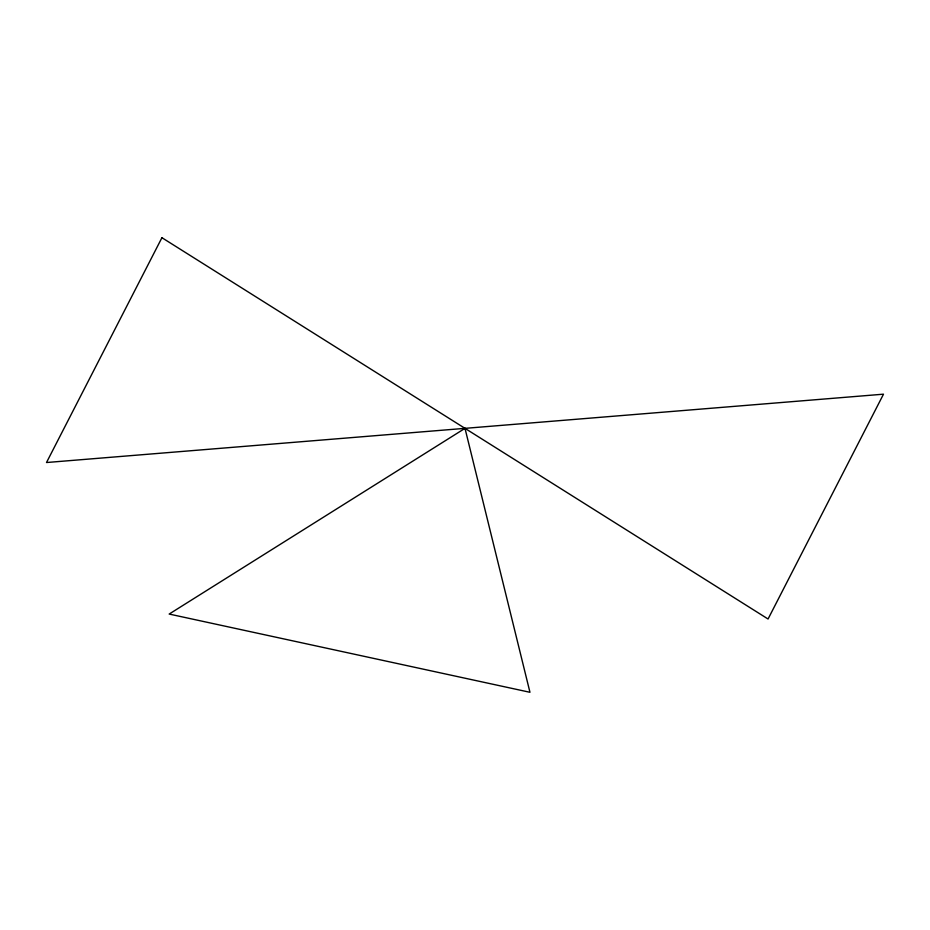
<?xml version="1.0" encoding="UTF-8"?>
<svg xmlns="http://www.w3.org/2000/svg" width="930" height="930" viewBox="0 0 930 930"><rect width="100%" height="100%" fill="white"/><g stroke="black" fill="none" stroke-linecap="round" stroke-linejoin="round"><path stroke-width="1.4" d="M161.936 237.708L46.5 462.524L883.5 394.18L768.064 619.008L161.936 237.708M465 428.358L169.179 614.056L529.961 692.292L465 428.358"/></g></svg>
